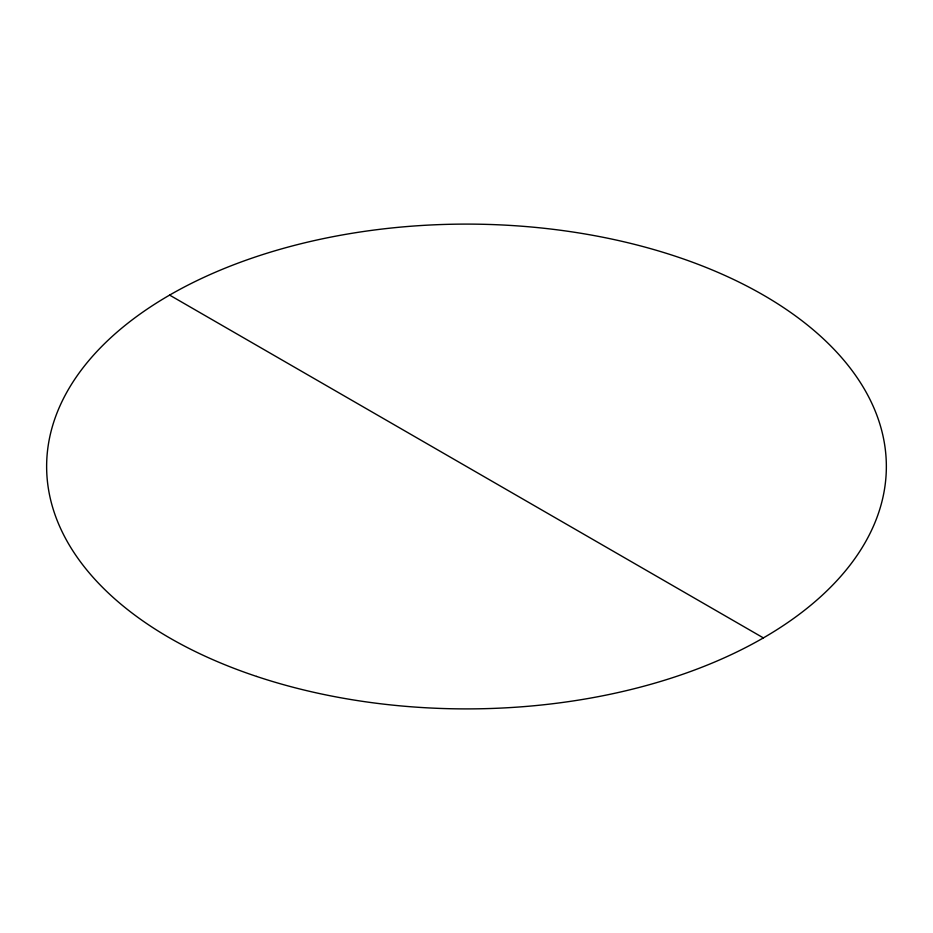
<?xml version="1.0" encoding="UTF-8"?>
<svg xmlns="http://www.w3.org/2000/svg" width="933" height="933" viewBox="0 0 933 933"><rect width="100%" height="100%" fill="white"/><g stroke="black" fill="none" stroke-linecap="round" stroke-linejoin="round"><path stroke-width="1.4" d="M169.619 295.096L763.381 637.904M256.575 676.425A419.85 242.393 0 0 0 886.35 466.5A419.85 242.393 0 0 0 256.575 256.575A419.85 242.393 0 0 0 256.575 676.425"/></g></svg>
